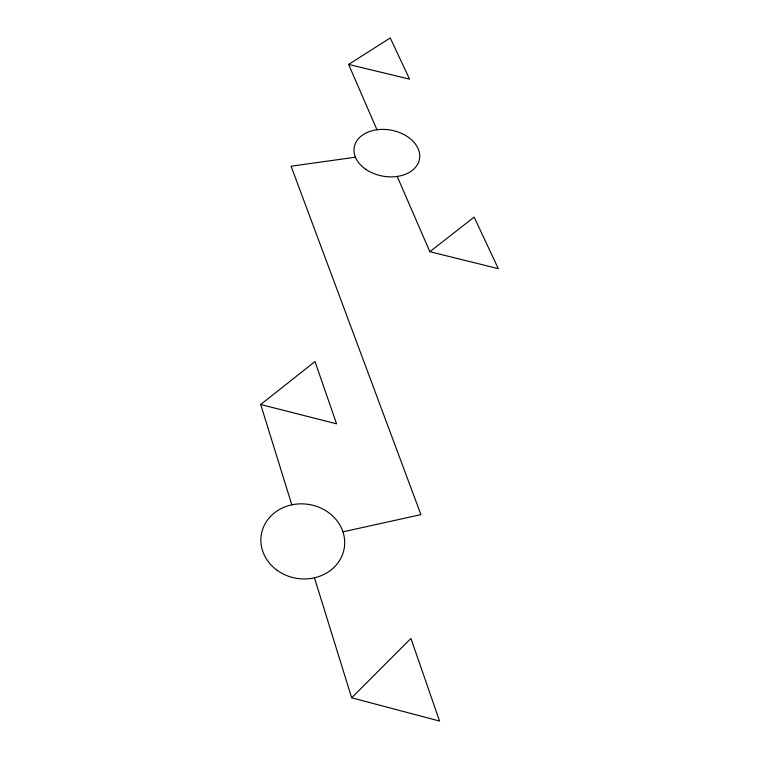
<?xml version="1.0" encoding="UTF-8"?>
<svg xmlns="http://www.w3.org/2000/svg" width="759" height="759" viewBox="0 0 759 759"><rect width="100%" height="100%" fill="white"/><g stroke="black" fill="none" stroke-linecap="round" stroke-linejoin="round"><path stroke-width="1.14" d="M351.664 697.796L410.932 638.452L439.556 721.05L351.664 697.796L314.454 577.798M260.707 404.5L315.004 361.55L336.579 423.835L260.707 404.5L291.817 504.83M429.841 251.694L474.176 217.131L498.293 268.648L429.841 251.694L397.204 176.439M348.618 64.43L390.268 37.95L409.556 79.145L348.618 64.43L376.957 129.77M342.935 531.841L420.932 514.63L291.086 166.23L355.421 157.198M365.8 169.314A33.178 23.368 10.4 0 0 419.281 160.102A33.178 23.368 10.4 0 0 375.515 129.988A33.178 23.368 10.4 0 0 365.8 169.314M277.13 570.294A42.011 37.447 8.6 0 0 344.32 547.713A42.011 37.447 8.6 0 0 286.921 506.168A42.011 37.447 8.6 0 0 277.13 570.294"/></g></svg>
